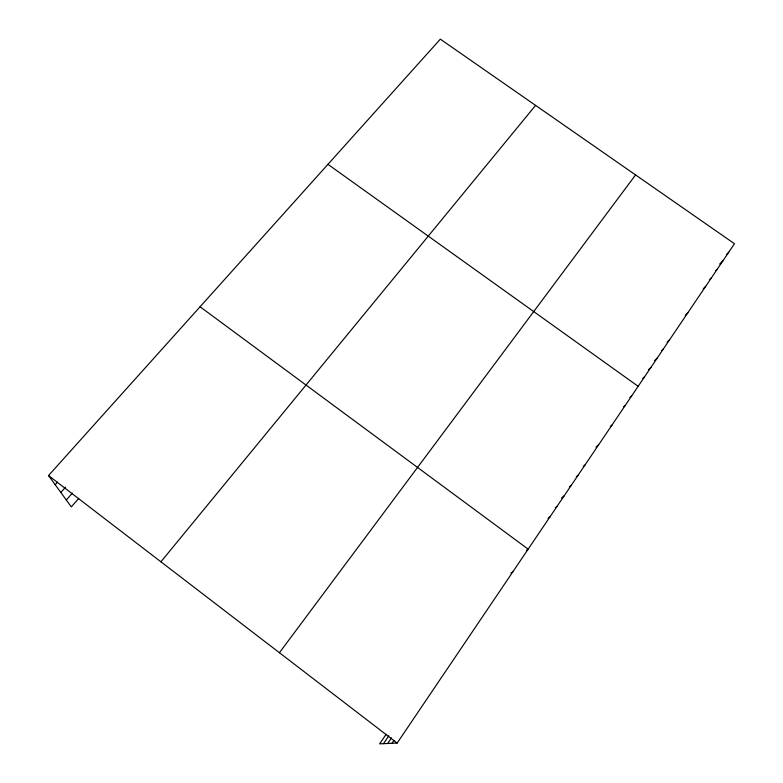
<?xml version="1.0" encoding="UTF-8"?>
<svg xmlns="http://www.w3.org/2000/svg" width="783" height="783" viewBox="0 0 783 783"><rect width="100%" height="100%" fill="white"/><g stroke="black" fill="none" stroke-linecap="round" stroke-linejoin="round"><path stroke-width="1.17" d="M386.146 734.278L379.618 743.85L397.167 743.057L734.474 243.719L440.349 39.15L48.526 475.565L71.312 506.875L78.731 498.419M392.009 743.292L393.976 740.395M383.464 743.674L388.828 735.795M387.673 743.488L391.49 737.86M279.423 652.728L635.571 174.932M160.916 561.803L535.582 105.392M66.301 499.985L72.418 493.045M60.829 492.468L65.566 487.134M55.201 484.726L57.453 482.201M726.399 254.602L728.807 252.116M719.714 264.047L723.091 260.573M715.662 270.81L717.336 269.088M709.878 279.374L711.532 277.681M703.222 288.839L705.689 286.333M685.301 315.275L687.865 312.73M667.116 342.171L669.602 339.763M661.664 350.608L663.416 348.915M654.578 360.64L657.182 358.154M648.314 369.899L650.888 367.462M642.853 378.443L644.546 376.848M629.933 397.49L631.705 395.855M623.454 407.082L625.206 405.477M610.339 426.49L612.042 424.963M595.961 447.132L598.652 444.783M583.296 466.414L585.038 464.936M576.268 476.71L578.138 475.154M569.349 486.957L571.189 485.45M561.46 498.017L564.171 495.835M555.313 507.707L557.095 506.317M548.031 518.366L549.95 516.888M526.352 550.449L528.153 549.157L200.076 306.77M510.927 573.107L512.836 571.825M327.95 164.342L638.155 386.313M48.526 475.565L397.167 743.057"/></g></svg>
